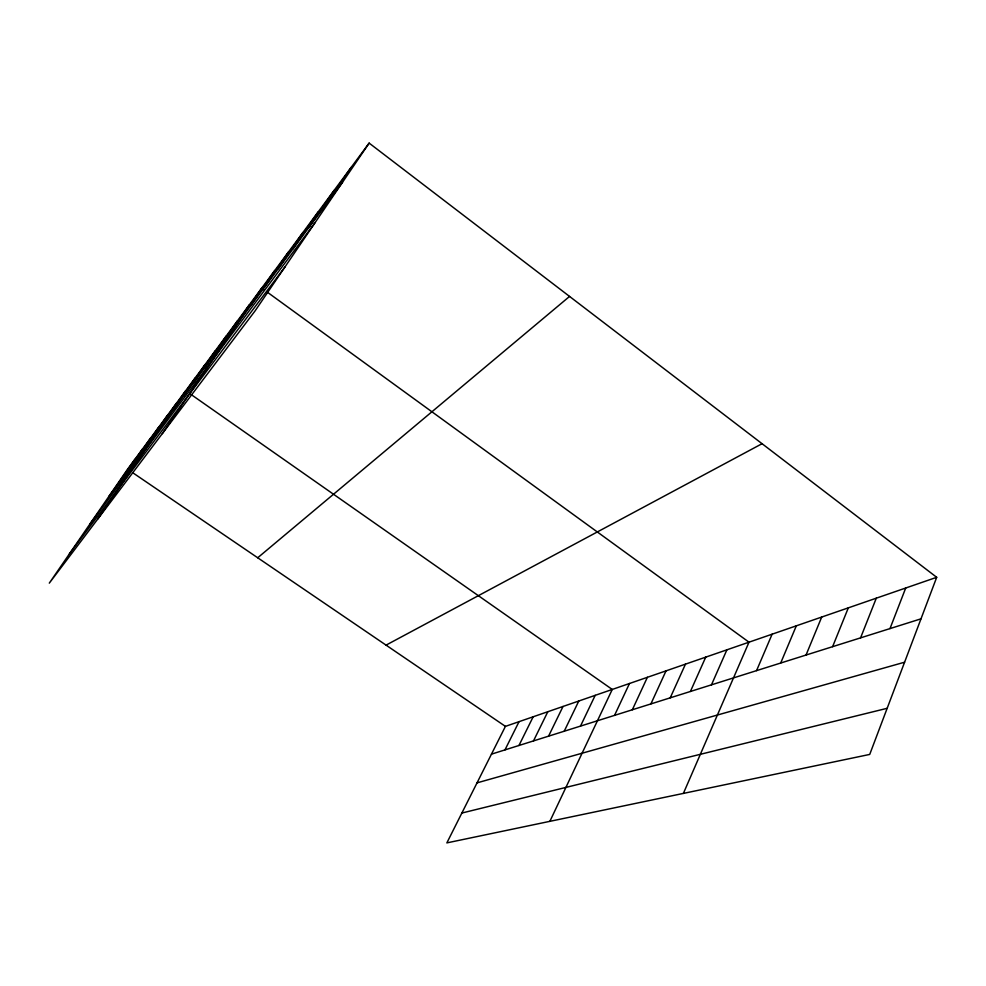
<?xml version="1.0" encoding="UTF-8"?>
<svg xmlns="http://www.w3.org/2000/svg" width="986" height="986" viewBox="0 0 986 986"><rect width="100%" height="100%" fill="white"/><g stroke="black" fill="none" stroke-linecap="round" stroke-linejoin="round"><path stroke-width="1.48" d="M936.7 577.303L869.726 754.426L446.855 842.894L505.424 726.374L936.7 577.303L369.146 143.106L127.576 469.2L49.3 583.145L255.201 310.726L369.146 143.106M889.988 628.6L905.715 588.013M860.568 637.868L876.295 598.182M832.615 646.668L848.33 607.844M806.03 655.049L821.708 617.051M780.702 663.023L796.331 625.814M756.558 670.64L772.124 634.183M683.384 793.41L749.003 642.182L266.701 291.72M711.473 684.839L726.892 649.823M690.41 691.469L705.73 657.132M670.233 697.829L685.467 664.145M650.896 703.918L666.031 670.862M632.346 709.76L647.383 677.308M614.549 715.38L629.475 683.495M549.868 821.338L612.257 689.448L190.729 394.252M580.495 726.103L595.199 695.34M564.214 731.23L578.794 701.009M548.561 736.16L563.018 706.469M533.488 740.917L547.822 711.719M518.956 745.49L533.167 716.785M504.955 749.902L519.043 721.666M308.581 227.914L334.18 190.31M325.072 205.717L351.152 167.386M226.324 338.506L249.31 304.871M162.308 433.63L261.721 288.109L264.211 289.921M250.949 305.389L274.761 270.509M264.236 287.53L288.467 252.009M278.225 268.722L302.899 232.523M292.978 248.879L318.121 211.99M138.964 455.963L158.783 427.086M147.247 444.822L167.386 415.463M155.887 433.211L176.346 403.36M97.873 518.895L185.701 390.739M174.041 408.808L195.179 377.946M183.569 395.99L205.063 364.61M193.539 382.593L215.379 350.671M203.954 368.567L226.176 336.103M214.874 353.888L237.478 320.844M116.015 486.813L134.934 459.279M123.373 476.928L142.576 448.963M131.015 466.661L150.513 438.24M108.953 496.315L342.561 182.2M89.664 524.379L314.707 223.181M69.39 553.898L285.028 266.861M257.703 557.78L569.551 296.429M386.056 645.127L762.067 443.7M491.459 754.154L920.998 618.826M477.014 782.872L904.593 662.21M461.855 813.043L887.166 708.305M132.617 472.639L505.424 726.374"/></g></svg>
